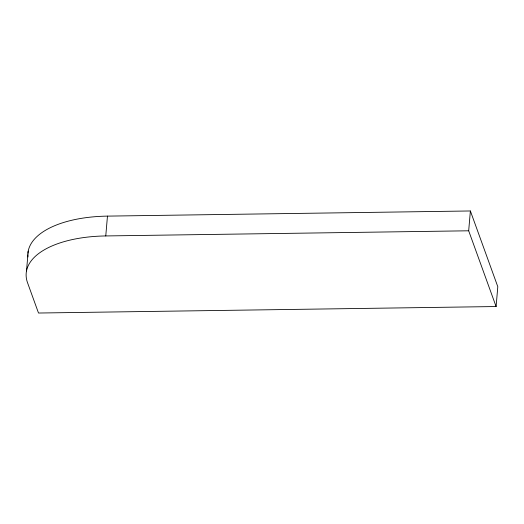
<?xml version="1.0" encoding="UTF-8"?>
<svg xmlns="http://www.w3.org/2000/svg" width="524" height="524" viewBox="0 0 524 524"><rect width="100%" height="100%" fill="white"/><g stroke="black" fill="none" stroke-linecap="round" stroke-linejoin="round"><path stroke-width="0.79" d="M26.508 270.928L28.211 251.101M105.763 235.944L107.466 216.117L470.382 210.969L497.8 286.713L496.097 306.54L38.507 313.031L27.536 282.731A96.37 44.874 4.9 0 1 105.763 235.944L468.679 230.796L496.097 306.54M468.679 230.796L470.382 210.969M27.903 256.963A96.37 44.874 4.9 0 1 27.824 254.749M27.903 253.282A96.37 44.874 4.9 0 1 107.466 216.117"/></g></svg>
